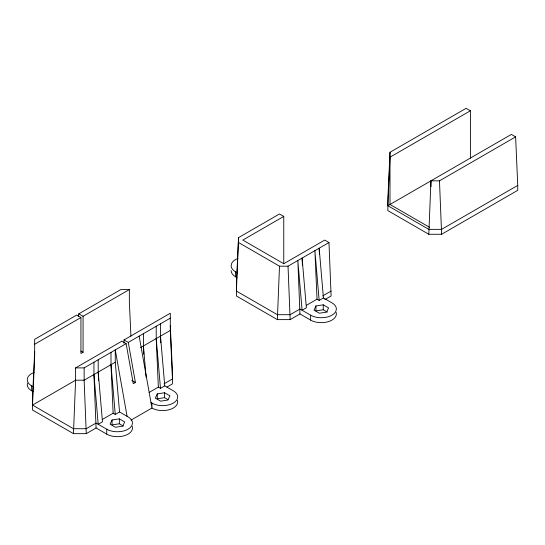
<?xml version="1.0" encoding="UTF-8"?>
<svg xmlns="http://www.w3.org/2000/svg" width="545" height="545" viewBox="0 0 545 545"><rect width="100%" height="100%" fill="white"/><g stroke="black" fill="none" stroke-linecap="round" stroke-linejoin="round"><path stroke-width="0.82" d="M127.087 416.339L115.267 349.917L115.267 362.227L119.539 411.972L128.068 416.898A15.083 8.706 0 0 1 132.483 423.056L131.972 425.311A15.083 8.706 0 0 1 121.303 431.47L117.407 431.763A15.083 8.706 0 0 1 106.738 429.215L96.077 423.056L86.267 428.724L73.466 428.724L32.523 405.078L34.655 356.566L34.655 339.324L76.668 315.071L80.933 317.531L80.933 353.487L83.065 352.254L83.065 316.298L129.349 289.579L129.349 301.896L130.936 336.224M124.015 343.289L124.015 339.944L128.279 342.403L135.412 382.474L133.28 383.707L126.147 343.636L121.882 341.17L75.598 367.895L75.598 380.206L73.466 433.65L86.267 433.65L96.077 427.982L106.738 434.14A15.083 8.706 0 0 0 124.369 435.707A15.083 8.706 0 0 0 132.251 426.469M324.8 299.621L331.108 295.976L328.976 242.539L324.711 240.072L283.761 263.719L283.761 216.433L279.496 213.974L238.547 237.613L236.414 291.05L277.364 314.697L290.158 314.697L299.968 309.029L310.636 315.187A15.083 8.706 0 0 0 321.298 317.735L325.202 317.442A15.083 8.706 0 0 0 335.863 311.284L336.381 309.029A15.083 8.706 0 0 0 331.959 302.87L323.43 297.945L319.166 248.2L319.425 254.059M238.547 242.539L279.496 266.178L277.364 319.622L290.158 319.622L299.968 313.954L310.636 320.113A15.083 8.706 0 0 0 328.26 321.679A15.083 8.706 0 0 0 336.149 312.442M387.863 205.71L511.353 134.417L515.618 136.877L517.75 185.395L441.614 229.35L428.813 229.35L387.863 205.71L390.002 157.192L470.403 110.771L470.403 158.057M515.618 136.877L439.481 180.838L430.945 180.838L428.813 234.275L441.614 234.275L517.75 190.321L517.75 185.395M34.655 351.641L32.523 397.693L32.523 410.004L73.466 433.65M238.547 237.613L236.414 283.666L236.414 295.976L277.364 319.622M470.403 110.771L466.139 108.312L390.002 152.266L387.863 198.319L387.863 210.636L428.813 234.275M78.255 316.284L78.8 313.838L120.813 289.579L129.349 289.579M112.072 419.977L110.117 424.18L115.451 427.26L122.734 426.135L124.689 421.932L119.355 418.853L112.072 419.977L112.072 424.902L119.355 423.778L123.354 426.088M157.287 393.871L155.332 398.082L160.666 401.161L167.949 400.03L169.904 395.827L164.57 392.747L157.287 393.871L157.287 398.797L164.57 397.673L167.901 399.594M315.964 305.949L314.015 310.159L319.35 313.232L326.632 312.108L328.581 307.905L323.253 304.825L315.964 305.949L315.964 310.875L323.253 309.751L327.252 312.06M34.655 344.249L80.933 317.531M283.761 216.433L242.811 240.072L283.761 263.719M124.015 339.944L170.292 313.218L170.292 330.461L172.431 378.973L164.018 383.83M75.598 367.895L84.134 367.895L126.147 343.636M128.279 342.403L170.292 318.144M32.523 405.078L75.769 380.11M115.267 362.227L84.134 380.206L75.598 380.206M140.576 347.615L170.292 330.461M279.496 266.178L288.026 266.178L328.976 242.539M102.474 419.364L113.135 413.205L115.267 414.438L119.539 411.972M149.112 392.441L158.35 387.1L160.482 388.333L164.754 385.874L173.283 390.799A15.083 8.706 0 0 1 177.697 396.951L177.186 399.206A15.083 8.706 0 0 1 166.518 405.364L162.614 405.657A15.083 8.706 0 0 1 151.953 403.109L150.979 402.544M306.372 305.336L317.033 299.178L319.166 300.411L323.43 297.945M322.701 295.908L331.108 291.05M166.825 387.134L172.431 383.898L172.431 371.588L170.292 325.535M130.964 420.154L151.953 408.035A15.083 8.706 0 0 0 169.584 409.602A15.083 8.706 0 0 0 177.466 400.364M429.487 227.279L390.002 204.477L390.002 152.266M238.015 258.385A15.083 8.706 0 0 0 231.659 263.433L231.148 265.688A15.083 8.706 0 0 0 235.563 271.846L237.695 273.072M231.148 270.613A15.083 8.706 0 0 0 235.563 276.771L236.986 277.589M78.8 313.838L83.065 316.298M80.933 351.021L83.065 352.254M131.849 380.417L135.412 382.474M34.124 372.412A15.083 8.706 0 0 0 27.761 377.46L27.25 379.715A15.083 8.706 0 0 0 31.665 385.874L33.797 387.1M27.482 383.128A15.083 8.706 0 0 0 31.665 390.799L33.088 391.617M139.159 336.122L151.953 408.035L151.953 403.109M319.166 300.411L314.901 250.666L317.033 299.178M160.482 323.812L160.482 336.122L164.754 385.874M156.217 326.271L156.217 338.588L160.482 388.333M143.424 333.663L143.424 345.973L146.101 377.174M111.003 352.377L111.003 364.694L115.267 414.438M98.209 359.768L98.209 372.078L102.474 421.823L98.209 424.289L93.944 374.544L93.944 362.227M439.481 180.838L441.614 234.275M302.434 265.579L302.1 258.051L306.372 307.796L302.1 310.262L297.836 260.517L299.968 313.954M288.026 266.178L290.158 319.622M160.482 336.122L160.782 342.819M156.217 338.588L158.35 387.1M143.424 345.973L143.791 354.339M111.003 364.694L113.135 413.205M98.209 372.078L98.577 380.444M93.944 374.544L96.077 427.982M430.945 180.838L430.945 186.744M323.253 304.825L323.253 309.751M310.636 315.187L310.636 320.113M235.563 271.846L235.563 276.771M164.57 392.747L164.57 397.673M119.355 418.853L119.355 423.778M106.738 429.215L106.738 434.14M86.267 433.65L84.134 380.206L84.134 367.895M31.665 385.874L31.665 390.799"/></g></svg>
